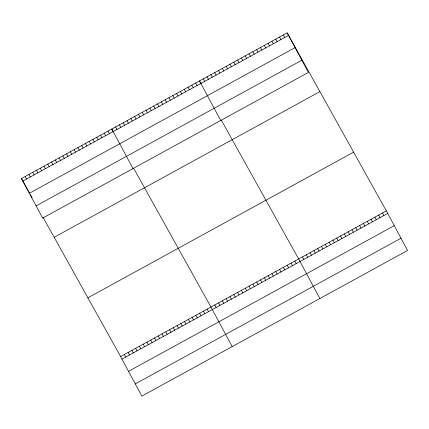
<?xml version="1.0" encoding="UTF-8"?>
<svg xmlns="http://www.w3.org/2000/svg" width="429" height="429" viewBox="0 0 429 429"><rect width="100%" height="100%" fill="white"/><g stroke="black" fill="none" stroke-linecap="round" stroke-linejoin="round"><path stroke-width="0.64" d="M287.173 32.867L308.387 72.431L42.664 218.109L21.45 178.544L287.173 32.867L386.336 210.891L407.55 250.456L141.827 396.133L120.613 356.569L42.991 217.219M22.812 181.086L288.535 35.409M29.365 193.302L295.082 47.624M36.111 205.893L301.834 60.216M54.172 237.291L319.895 91.613M87.891 297.823L353.614 152.145M120.613 356.569L386.336 210.891M121.975 359.111L387.698 213.433M128.528 371.326L394.251 225.649M135.28 383.917L400.997 238.24M201.121 83.88L199.485 80.942L220.699 120.506M221.3 120.104L298.648 258.966L319.862 298.53M113.433 131.95L111.797 129.016L133.011 168.581M133.612 168.179L210.961 307.035L232.175 346.6M21.45 178.544L26.357 187.355M26.63 187.848L27.992 190.294M28.266 190.782L29.36 192.744M30.448 194.702L30.995 195.678M31.269 196.171L32.084 197.64M382.523 212.982L383.885 215.519M283.36 34.958L284.722 37.5M378.71 215.074L380.073 217.61M279.547 37.05L280.909 39.586M374.898 217.16L376.26 219.702M275.734 39.136L277.096 41.677M371.085 219.251L372.447 221.793M271.922 41.227L273.284 43.769M367.272 221.343L368.634 223.884M268.109 43.318L269.471 45.86M363.46 223.434L364.822 225.97M264.296 45.41L265.658 47.946M359.647 225.52L361.009 228.062M260.483 47.496L261.846 50.037M355.834 227.611L357.196 230.153M256.671 49.587L258.033 52.129M352.021 229.703L353.383 232.245M252.858 51.678L254.22 54.22M348.209 231.794L349.571 234.331M249.045 53.77L250.407 56.312M344.396 233.88L345.758 236.422M245.232 55.861L246.595 58.398M340.583 235.971L341.945 238.513M241.42 57.947L242.782 60.489M336.77 238.063L338.132 240.605M237.607 60.039L238.969 62.58M332.963 240.154L334.325 242.691M233.794 62.13L235.156 64.672M329.15 242.246L330.512 244.782M229.982 64.221L231.344 66.758M325.338 244.332L326.7 246.873M226.169 66.307L227.531 68.849M321.525 246.423L322.887 248.965M222.356 68.399L223.718 70.941M317.712 248.514L319.074 251.056M218.543 70.49L219.905 73.032M313.899 250.606L315.261 253.142M214.731 72.581L216.093 75.118M310.087 252.692L311.449 255.234M210.923 74.673L212.285 77.209M306.274 254.783L307.636 257.325M207.11 76.759L208.473 79.301M302.461 256.874L303.823 259.416M203.298 78.85L204.66 81.392M294.836 261.052L296.198 263.594M195.672 83.033L197.034 85.569M291.023 263.143L292.385 265.685M191.86 85.119L193.222 87.661M287.21 265.235L288.572 267.776M188.047 87.21L189.409 89.752M283.397 267.326L284.759 269.868M184.234 89.302L185.596 91.844M279.585 269.417L280.947 271.954M180.421 91.393L181.783 93.93M275.772 271.503L277.134 274.045M176.609 93.479L177.971 96.021M271.959 273.595L273.321 276.137M172.796 95.57L174.158 98.112M268.146 275.686L269.509 278.228M168.983 97.662L170.345 100.204M264.334 277.777L265.696 280.314M165.17 99.753L166.532 102.295M260.521 279.864L261.883 282.405M161.358 101.845L162.72 104.381M256.708 281.955L258.07 284.497M157.545 103.931L158.907 106.472M252.896 284.046L254.258 286.588M153.732 106.022L155.094 108.564M249.083 286.138L250.445 288.674M149.919 108.113L151.281 110.655M245.27 288.229L246.632 290.765M146.107 110.205L147.469 112.741M241.463 290.315L242.825 292.857M142.294 112.291L143.656 114.833M237.65 292.406L239.012 294.948M138.481 114.382L139.843 116.924M233.837 294.498L235.199 297.04M134.668 116.474L136.031 119.015M230.024 296.589L231.387 299.126M130.856 118.565L132.218 121.101M226.212 298.675L227.574 301.217M127.043 120.656L128.405 123.193M222.399 300.767L223.761 303.308M123.23 122.742L124.592 125.284M218.586 302.858L219.948 305.4M119.418 124.834L120.785 127.375M214.773 304.949L216.136 307.486M115.61 126.925L116.972 129.467M207.196 309.1L208.558 311.642M108.033 131.076L109.395 133.617M203.432 311.164L204.794 313.706M104.268 133.14L105.631 135.682M199.667 313.229L201.029 315.771M100.504 135.205L101.866 137.747M195.903 315.294L197.265 317.835M96.74 137.269L98.102 139.811M192.138 317.358L193.5 319.895M92.975 139.334L94.337 141.876M188.374 319.423L189.736 321.959M89.211 141.398L90.573 143.935M184.609 321.482L185.972 324.024M85.446 143.463L86.808 145.999M180.845 323.546L182.207 326.088M81.682 145.522L83.044 148.064M177.08 325.611L178.443 328.153M77.917 147.587L79.279 150.129M173.316 327.676L174.678 330.217M74.153 149.651L75.515 152.193M169.552 329.74L170.914 332.282M70.388 151.716L71.75 154.258M165.787 331.805L167.149 334.341M66.624 153.78L67.986 156.322M162.023 333.869L163.385 336.406M62.859 155.845L64.221 158.381M158.258 335.928L159.62 338.47M59.095 157.91L60.457 160.446M154.494 337.993L155.856 340.535M55.33 159.969L56.692 162.511M150.729 340.058L152.091 342.599M51.566 162.033L52.928 164.575M146.965 342.122L148.327 344.664M47.801 164.098L49.163 166.64M143.2 344.187L144.562 346.729M44.037 166.162L45.399 168.704M139.436 346.251L140.798 348.788M40.272 168.227L41.634 170.763M135.671 348.316L137.033 350.852M36.508 170.292L37.87 172.828M131.907 350.375L133.269 352.917M32.743 172.351L34.105 174.893M128.142 352.44L129.504 354.981M28.979 174.415L30.341 176.957M124.378 354.504L125.74 357.046M25.214 176.48L26.577 179.022"/></g></svg>
